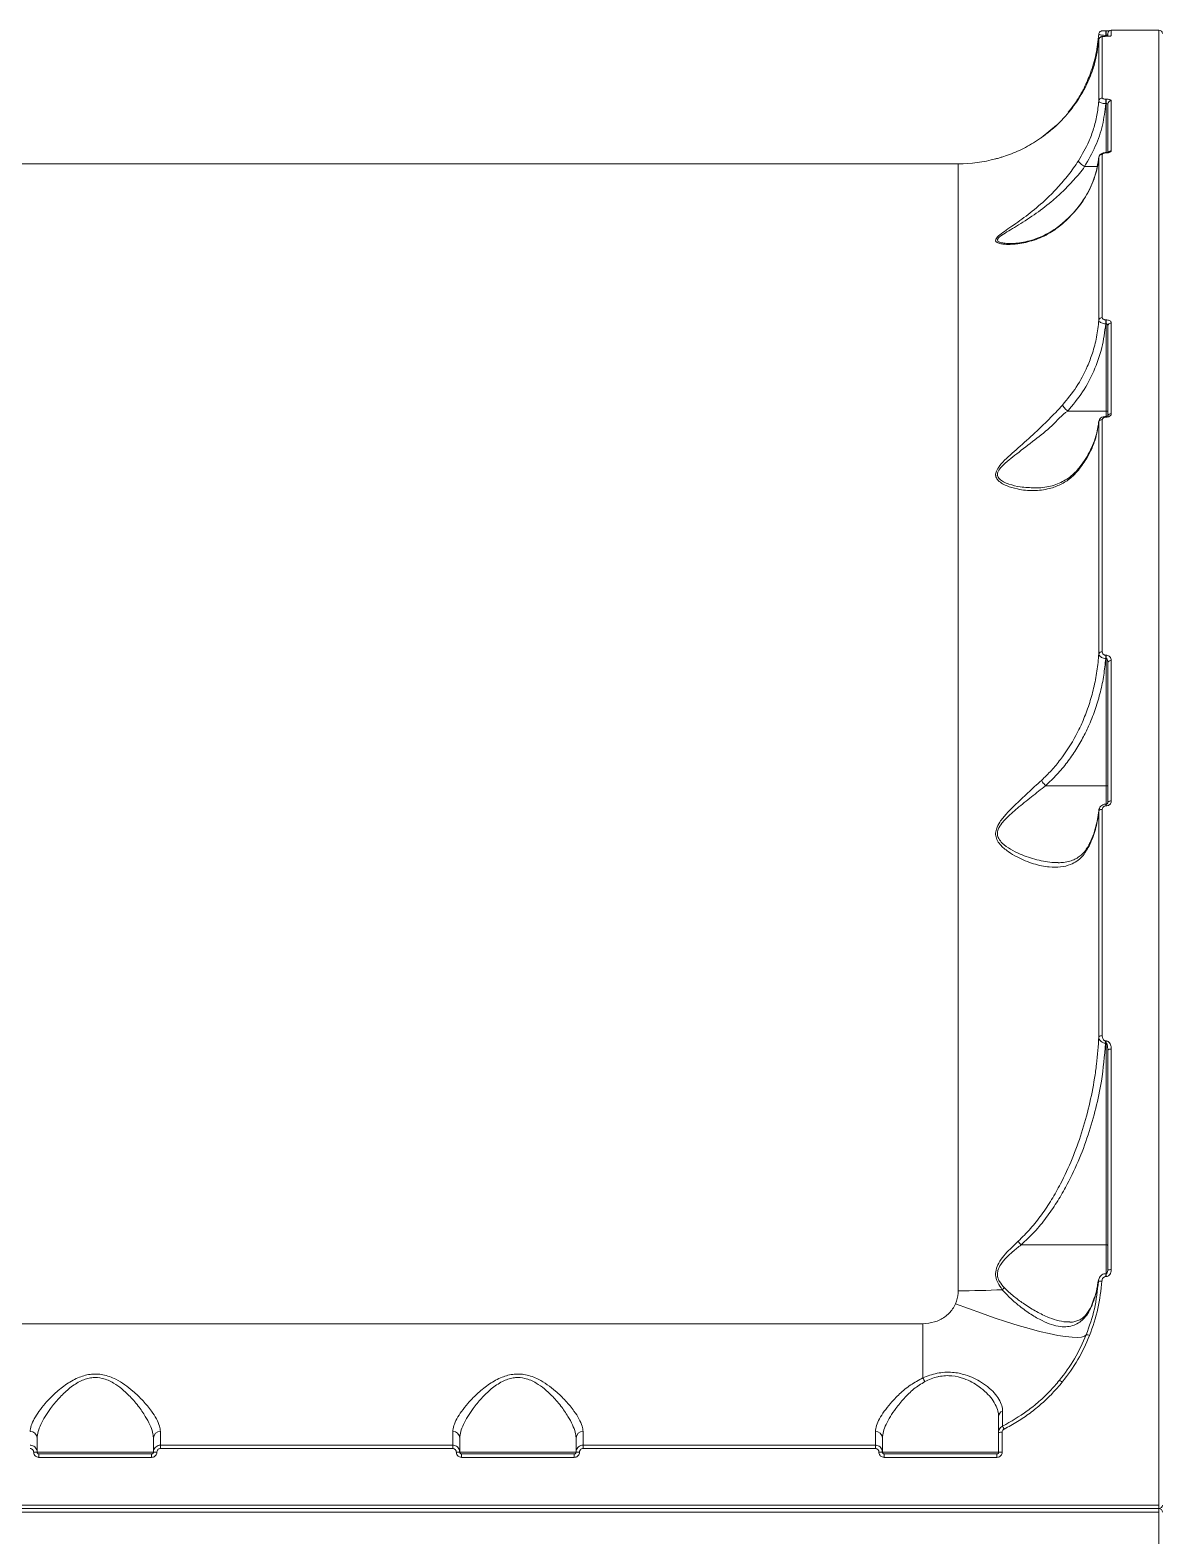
# Model space of a CAD drawing. Header units: millimetres. Extents: x -9848 to 7178, y -5300 to 6667.
# Drawn here: x -1066.6 to -746.1, y 2070 to 2497.8 of the extents above; entities that cross this region are included whole.
import ezdxf

# ---------------------------------------------------------------- set-up
doc = ezdxf.new("R2010")
doc.units = ezdxf.units.MM
doc.layers.add('DIKOM_ОБЪЕКТ', color=7, linetype='Continuous')

msp = doc.modelspace()

# ---------------------------------------------------------------- linework, layer by layer
at = {"layer": 'DIKOM_ОБЪЕКТ', "color": 7, "linetype": 'Continuous', "lineweight": 15}
for p, q in [((-763.13, 2477.6), (-763.13, 2494.99)), ((-762.14, 2495.92), (-762.14, 2478.49)), ((-761.08, 2496.03), (-761.18, 2496.03)), ((-761.08, 2496.03), (-761.18, 2496.03)), ((-761.18, 2496.03), (-761.18, 2496.03)), ((-761.11, 2496.29), (-761.15, 2496.03)), ((-761.08, 2497.62), (-761.11, 2497.62)), ((-761.11, 2496.29), (-761.11, 2497.62)), ((-761.08, 2496.29), (-761.11, 2496.29)), ((-761.08, 2496.29), (-761.08, 2497.62)), ((-761.08, 2496.03), (-761.08, 2496.29)), ((-761.08, 2496.03), (-761.08, 2496.03)), ((-760.58, 2496.21), (-760.58, 2496.79)), ((-746.08, 2497.79), (-759.58, 2497.79)), ((-759.58, 2497.79), (-759.58, 2496.19)), ((-746.08, 2078.79), (-746.08, 2497.79)), ((-761.13, 2478.18), (-761.08, 2478.18)), ((-761.13, 2476.9), (-761.13, 2478.18)), ((-761.08, 2476.9), (-761.13, 2476.9)), ((-761.08, 2476.9), (-761.08, 2478.18)), ((-761.08, 2462.98), (-761.08, 2476.9)), ((-759.58, 2477.73), (-759.58, 2463.53)), ((-760.58, 2463.16), (-760.58, 2476.77)), ((-779.46, 2467.22), (-775.16, 2470.76)), ((-803.03, 2459.79), (-1173.13, 2459.79)), ((-803.03, 2139.64), (-803.03, 2459.79)), ((-763.13, 2415.35), (-763.13, 2461.64)), ((-762.14, 2462.49), (-762.14, 2416.1)), ((-761.08, 2462.98), (-761.16, 2462.98)), ((-761.16, 2462.98), (-761.16, 2462.9)), ((-761.08, 2462.9), (-761.16, 2462.9)), ((-761.08, 2462.98), (-761.08, 2462.9)), ((-767.19, 2459.02), (-763.56, 2459.02)), ((-761.16, 2415.49), (-761.08, 2415.49)), ((-761.16, 2414.36), (-761.16, 2415.49)), ((-761.08, 2414.36), (-761.16, 2414.36)), ((-761.08, 2414.36), (-761.08, 2415.49)), ((-761.08, 2389.56), (-761.08, 2414.36)), ((-760.58, 2388.09), (-760.58, 2413.75)), ((-759.58, 2414.55), (-759.58, 2388.83)), ((-771.96, 2389.56), (-761.08, 2389.56)), ((-762.14, 2387.14), (-762.14, 2321.16)), ((-761.08, 2388.08), (-761.13, 2388.08)), ((-761.13, 2388.08), (-761.13, 2387.82)), ((-761.08, 2387.82), (-761.13, 2387.82)), ((-761.08, 2388.08), (-761.08, 2389.56)), ((-761.08, 2388.08), (-761.08, 2387.82)), ((-763.18, 2386.55), (-763.26, 2385.89)), ((-763.13, 2320.62), (-763.13, 2386.46)), ((-761.18, 2320.2), (-761.08, 2320.2)), ((-761.18, 2319.3), (-761.18, 2320.2)), ((-761.08, 2319.3), (-761.18, 2319.3)), ((-761.08, 2319.3), (-761.08, 2320.2)), ((-761.08, 2283.14), (-761.08, 2319.3)), ((-759.58, 2318.67), (-759.58, 2278.81)), ((-760.58, 2278.33), (-760.58, 2318.1)), ((-778.24, 2283.14), (-761.08, 2283.14)), ((-761.08, 2277.92), (-761.08, 2283.14)), ((-763.13, 2211.8), (-763.13, 2275.98)), ((-762.14, 2276.42), (-762.14, 2212.1)), ((-761.08, 2277.92), (-761.11, 2277.92)), ((-761.11, 2277.92), (-761.11, 2277.39)), ((-761.08, 2277.39), (-761.11, 2277.39)), ((-761.08, 2277.92), (-761.08, 2277.39)), ((-761.2, 2210.64), (-761.08, 2210.64)), ((-761.2, 2209.99), (-761.2, 2210.64)), ((-761.08, 2209.99), (-761.2, 2209.99)), ((-761.08, 2209.99), (-761.08, 2210.64)), ((-761.08, 2152.71), (-761.08, 2209.99)), ((-760.58, 2145.47), (-760.58, 2207.99)), ((-759.58, 2208.3), (-759.58, 2145.63)), ((-785.19, 2152.71), (-761.08, 2152.71)), ((-761.08, 2144.54), (-761.08, 2152.71)), ((-761.08, 2144.54), (-761.17, 2144.54)), ((-761.17, 2144.54), (-761.17, 2143.69)), ((-761.08, 2143.69), (-761.17, 2143.69)), ((-761.08, 2144.54), (-761.08, 2143.69)), ((-763.32, 2142.48), (-763.41, 2141.83)), ((-764.98, 2135.94), (-764.96, 2135.97)), ((-1163.08, 2130.29), (-813.08, 2130.29)), ((-813.08, 2114.88), (-813.08, 2130.29)), ((-1064.58, 2097.84), (-1064.58, 2093.79)), ((-1031.58, 2093.79), (-1031.58, 2097.84)), ((-1029.58, 2099.65), (-1029.58, 2095.79)), ((-946.58, 2095.79), (-946.58, 2099.65)), ((-944.58, 2097.84), (-944.58, 2093.79)), ((-911.58, 2093.79), (-911.58, 2097.84)), ((-909.58, 2099.65), (-909.58, 2095.79)), ((-826.58, 2095.79), (-826.58, 2099.65)), ((-824.58, 2097.84), (-824.58, 2093.79)), ((-791.58, 2093.79), (-791.58, 2099.4)), ((-790.58, 2099.45), (-790.58, 2093.83)), ((-1064.58, 2093.79), (-1031.58, 2093.79)), ((-1064.08, 2093.29), (-1064.08, 2092.32)), ((-1064.08, 2093.29), (-1032.08, 2093.29)), ((-1032.08, 2092.32), (-1064.08, 2092.32)), ((-1032.08, 2093.29), (-1032.08, 2092.32)), ((-1029.58, 2095.79), (-1029.58, 2094.83)), ((-1029.58, 2095.79), (-946.58, 2095.79)), ((-946.58, 2094.83), (-1029.58, 2094.83)), ((-946.58, 2095.79), (-946.58, 2094.83)), ((-944.58, 2093.79), (-911.58, 2093.79)), ((-944.08, 2093.29), (-944.08, 2092.32)), ((-944.08, 2093.29), (-912.08, 2093.29)), ((-912.08, 2092.32), (-944.08, 2092.32)), ((-912.08, 2093.29), (-912.08, 2092.32)), ((-909.58, 2095.79), (-909.58, 2094.83)), ((-909.58, 2095.79), (-826.58, 2095.79)), ((-826.58, 2094.83), (-909.58, 2094.83)), ((-826.58, 2095.79), (-826.58, 2094.83)), ((-824.58, 2093.79), (-791.58, 2093.79)), ((-824.08, 2093.29), (-824.08, 2092.32)), ((-824.08, 2093.29), (-792.08, 2093.29)), ((-792.08, 2092.32), (-824.08, 2092.32)), ((-792.08, 2093.29), (-792.08, 2092.32)), ((-1230.08, 2078.79), (-746.08, 2078.79)), ((-1230.08, 2077.79), (-746.08, 2077.79)), ((-746.08, 2076.79), (-1230.08, 2076.79)), ((-746.08, 2077.79), (-746.08, 2078.79)), ((-746.08, 2076.79), (-746.08, 2077.79)), ((-746.08, 1657.79), (-746.08, 2076.79))]:
    msp.add_line(p, q, dxfattribs=at)
at = {"layer": 'DIKOM_ОБЪЕКТ', "color": 7, "linetype": 'Continuous', "lineweight": 15, "flags": 128}
for points in [[(-763.13, 2496.66), (-763.1, 2496.85), (-763.04, 2497.01)], [(-760.58, 2389.4), (-760.59, 2389.43), (-760.62, 2389.46), (-760.66, 2389.49), (-760.72, 2389.51), (-760.8, 2389.53), (-760.89, 2389.55), (-760.98, 2389.56), (-761.08, 2389.56)], [(-760.58, 2318.1), (-760.56, 2318.21), (-760.5, 2318.32), (-760.41, 2318.42), (-760.28, 2318.51), (-760.13, 2318.58), (-759.96, 2318.63), (-759.77, 2318.66), (-759.58, 2318.67)], [(-760.58, 2282.98), (-760.59, 2283.01), (-760.62, 2283.04), (-760.66, 2283.07), (-760.72, 2283.09), (-760.8, 2283.11), (-760.89, 2283.13), (-760.98, 2283.14), (-761.08, 2283.14)], [(-763.13, 2275.98), (-763.1, 2276.07), (-763.04, 2276.15), (-762.94, 2276.23), (-762.82, 2276.3), (-762.67, 2276.35), (-762.5, 2276.39), (-762.32, 2276.41), (-762.14, 2276.42)], [(-760.58, 2278.33), (-760.56, 2278.43), (-760.5, 2278.52), (-760.41, 2278.6), (-760.28, 2278.67), (-760.13, 2278.73), (-759.96, 2278.77), (-759.77, 2278.8), (-759.58, 2278.81)], [(-760.58, 2207.99), (-760.56, 2208.05), (-760.5, 2208.11), (-760.41, 2208.16), (-760.28, 2208.21), (-760.13, 2208.25), (-759.96, 2208.28), (-759.77, 2208.29), (-759.58, 2208.3)], [(-760.58, 2152.54), (-760.59, 2152.57), (-760.62, 2152.6), (-760.66, 2152.63), (-760.72, 2152.66), (-760.8, 2152.68), (-760.89, 2152.69), (-760.98, 2152.7), (-761.08, 2152.71)], [(-803.79, 2135.99), (-800.09, 2134.59), (-796.44, 2133.26), (-792.85, 2132.01), (-789.37, 2130.86), (-786.04, 2129.83), (-782.88, 2128.92), (-779.93, 2128.13), (-777.21, 2127.49), (-774.76, 2126.98), (-772.59, 2126.63), (-770.73, 2126.43), (-769.19, 2126.39), (-768, 2126.49), (-767.16, 2126.76), (-766.68, 2127.17)], [(-765.03, 2135.61), (-765, 2135.86), (-764.98, 2135.94)]]:
    msp.add_lwpolyline(points, dxfattribs=at)
at = {"layer": 'DIKOM_ОБЪЕКТ', "color": 7, "linetype": 'Continuous', "lineweight": 15}
for centre, radius, start, end in [((-762.14, 2494.92), 0.998, 89.9019, 175.6456), ((-759.58, 2496.79), 1, 90, 180), ((-759.58, 2495.2), 0.992, 89.8746, 114.6753), ((-746.08, 2496.79), 1, 0, 90), ((-762.16, 2477.5), 0.981, 88.7855, 174.3241), ((-759.6, 2476.75), 0.977, 88.6357, 178.5615), ((-803.03, 2499.79), 40, 270, 285.4022), ((-762.17, 2461.52), 0.968, 87.8556, 172.9752), ((-759.59, 2462.5), 1.03, 89.3566, 142.1928), ((-762.22, 2415.17), 0.937, 85.1477, 168.4992), ((-759.67, 2413.64), 0.917, 84.4072, 173.0214), ((-762.24, 2386.22), 0.925, 83.584, 165.2122), ((-759.69, 2387.94), 0.9, 82.7924, 170.2495), ((-762.29, 2320.24), 0.928, 80.7024, 155.8902), ((-762.34, 2210.95), 1.16, 80.0219, 133.102), ((-779.04, 2158.7), 8.59, 215.4139, 224.2642), ((-759.82, 2143.97), 1.69, 81.6917, 116.6728), ((-802.88, 2374.76), 235.12, 269.9632, 273.0052), ((-786.29, 2135.42), 6.23, 125.7421, 133.1775), ((-762.6, 2140.46), 1.96, 79.7455, 109.1862), ((-766.84, 2124.8), 2.38, 62.9158, 86.2196), ((-819.44, 2110.93), 7.49, 22.8403, 31.8512), ((-775.93, 2111.08), 3.55, 47.2137, 62.5512), ((-789.82, 2103.83), 1.76, 111.1234, 178.1755), ((-798.66, 2096.24), 9.56, 25.4739, 31.1849), ((-1066.49, 2097.74), 1.91, 3.0505, 92.7623), ((-1029.67, 2097.74), 1.91, 87.2364, 176.9507), ((-946.49, 2097.74), 1.91, 3.0487, 92.7632), ((-909.67, 2097.74), 1.91, 87.2359, 176.9512), ((-826.49, 2097.74), 1.91, 3.049, 92.7634), ((-790.83, 2094.56), 4.9, 87.0881, 98.808), ((-1065.33, 2087.3), 6.53, 83.4218, 92.209), ((-1030.83, 2087.3), 6.53, 87.7908, 96.5785), ((-945.33, 2087.3), 6.53, 83.4212, 92.2096), ((-910.83, 2087.3), 6.53, 87.7906, 96.5786), ((-825.33, 2087.3), 6.53, 83.4213, 92.2094), ((-790.83, 2087.3), 6.53, 87.7906, 96.5786), ((-746.08, 2078.79), 1, 270, 0), ((-746.08, 2076.79), 1, 0, 90)]:
    msp.add_arc(centre, radius, start, end, dxfattribs=at)
for points, knots in [([(-763.13, 2494.99), (-763.44, 2492.7), (-763.91, 2489.24), (-765.48, 2484.74), (-767.28, 2480.74), (-770.04, 2476.26), (-773.45, 2472.28), (-776.67, 2469.3), (-778.5, 2467.93), (-779.42, 2467.25)], [0, 0, 0, 0, 0.222717, 0.336735, 0.450745, 0.631004, 0.813273, 0.906645, 1, 1, 1, 1]), ([(-765.89, 2484.54), (-765.77, 2484.87), (-764.97, 2486.95), (-763.78, 2490.96), (-763.35, 2494.74), (-763.13, 2496.66)], [0, 0, 0, 0, 0.085, 0.533456, 1, 1, 1, 1]), ([(-761.11, 2496.29), (-761.21, 2496.29), (-761.55, 2496.3), (-762.11, 2496.35), (-762.68, 2496.43), (-763.07, 2496.55), (-763.11, 2496.62), (-763.13, 2496.66)], [0, 0, 0, 0, 0.094265, 0.312276, 0.541207, 0.771414, 1, 1, 1, 1]), ([(-761.18, 2496.03), (-761.2, 2496.03), (-761.34, 2496.03), (-761.62, 2496.02), (-761.99, 2496), (-762.24, 2495.96), (-762.53, 2495.87), (-762.79, 2495.71), (-763.01, 2495.45), (-763.13, 2495.19), (-763.12, 2495.03), (-763.12, 2494.99)], [0, 0, 0, 0, 0.016952, 0.153717, 0.29483, 0.484094, 0.589257, 0.710681, 0.826323, 0.955539, 1, 1, 1, 1]), ([(-761.11, 2497.62), (-761.22, 2497.62), (-761.45, 2497.62), (-761.79, 2497.61), (-762.03, 2497.61), (-762.17, 2497.6), (-762.28, 2497.58), (-762.42, 2497.55), (-762.62, 2497.47), (-762.87, 2497.3), (-762.98, 2497.11), (-763.04, 2497.01)], [0, 0, 0, 0, 0.125714, 0.273052, 0.436218, 0.54145, 0.605504, 0.658312, 0.74114, 0.860214, 1, 1, 1, 1]), ([(-761.18, 2496.03), (-761.27, 2496.03), (-761.46, 2496.02), (-761.72, 2496.01), (-761.93, 2495.99), (-762.08, 2495.96), (-762.13, 2495.93), (-762.14, 2495.92), (-762.14, 2495.92)], [0, 0, 0, 0, 0.167327, 0.334463, 0.509158, 0.713109, 0.957733, 1, 1, 1, 1]), ([(-759.95, 2496.1), (-759.95, 2496.1), (-759.95, 2496.1), (-760.05, 2496.08), (-760.26, 2496.06), (-760.61, 2496.04), (-760.95, 2496.03), (-761.14, 2496.03), (-761.2, 2496.03)], [0, 0, 0, 0, 0.074207, 0.226462, 0.443426, 0.694854, 0.900918, 1, 1, 1, 1]), ([(-760.05, 2497.63), (-760.16, 2497.63), (-760.39, 2497.62), (-760.8, 2497.62), (-761.05, 2497.62), (-761.13, 2497.62)], [0, 0, 0, 0, 0.373497, 0.810581, 1, 1, 1, 1]), ([(-760.58, 2496.66), (-760.58, 2496.62), (-760.59, 2496.53), (-760.69, 2496.42), (-760.81, 2496.34), (-760.93, 2496.3), (-761.01, 2496.29), (-761.05, 2496.29), (-761.08, 2496.29)], [0, 0, 0, 0, 0.268656, 0.522931, 0.742544, 0.86907, 0.924233, 1, 1, 1, 1]), ([(-759.58, 2496.19), (-759.58, 2496.19), (-759.58, 2496.17), (-759.66, 2496.13), (-759.92, 2496.08), (-760.25, 2496.05), (-760.64, 2496.03), (-760.93, 2496.03), (-761.08, 2496.03)], [0, 0, 0, 0, 0.039217, 0.287221, 0.495183, 0.670996, 0.835295, 1, 1, 1, 1]), ([(-771.81, 2474.44), (-771.21, 2475.19), (-769.93, 2476.78), (-768.27, 2479.5), (-766.88, 2482.15), (-766.19, 2483.83), (-765.89, 2484.54)], [0, 0, 0, 0, 0.2471, 0.52276, 0.798156, 1, 1, 1, 1]), ([(-765.89, 2484.54), (-765.9, 2484.54), (-765.92, 2484.47), (-765.92, 2484.36), (-765.81, 2484.23), (-765.78, 2484.2)], [0, 0, 0, 0, 0.092728, 0.747898, 1, 1, 1, 1]), ([(-768.9, 2460.67), (-767.85, 2462.47), (-766.14, 2465.39), (-764.57, 2469.79), (-763.57, 2473.62), (-763.28, 2476.26), (-763.13, 2477.6)], [0, 0, 0, 0, 0.342214, 0.557276, 0.7746, 1, 1, 1, 1]), ([(-761.13, 2476.9), (-761.39, 2474.86), (-761.9, 2470.72), (-763.94, 2464.65), (-766.1, 2460.91), (-767.19, 2459.02)], [0, 0, 0, 0, 0.325745, 0.659672, 1, 1, 1, 1]), ([(-761.13, 2476.9), (-761.28, 2476.91), (-761.65, 2476.93), (-762.22, 2477.02), (-762.73, 2477.18), (-763.07, 2477.39), (-763.11, 2477.53), (-763.13, 2477.6)], [0, 0, 0, 0, 0.142384, 0.357248, 0.571645, 0.785714, 1, 1, 1, 1]), ([(-762.14, 2478.49), (-762.13, 2478.45), (-762.1, 2478.38), (-761.93, 2478.29), (-761.68, 2478.23), (-761.39, 2478.19), (-761.21, 2478.19), (-761.13, 2478.18)], [0, 0, 0, 0, 0.214301, 0.428418, 0.642894, 0.857726, 1, 1, 1, 1]), ([(-761.08, 2478.18), (-760.97, 2478.18), (-760.69, 2478.18), (-760.27, 2478.12), (-759.89, 2478.02), (-759.63, 2477.88), (-759.59, 2477.78), (-759.58, 2477.73)], [0, 0, 0, 0, 0.140778, 0.355284, 0.57001, 0.784927, 1, 1, 1, 1]), ([(-760.58, 2476.77), (-760.58, 2476.79), (-760.59, 2476.82), (-760.68, 2476.85), (-760.81, 2476.88), (-760.95, 2476.9), (-761.04, 2476.9), (-761.08, 2476.9)], [0, 0, 0, 0, 0.215055, 0.430096, 0.644772, 0.859253, 1, 1, 1, 1]), ([(-779.42, 2467.25), (-780.94, 2466.26), (-783.99, 2464.3), (-787.84, 2462.66), (-790.35, 2461.81), (-791.61, 2461.44), (-792.29, 2461.25), (-792.54, 2461.19), (-792.29, 2461.25), (-792.19, 2461.28)], [0, 0, 0, 0, 0.281475, 0.562753, 0.713928, 0.791977, 0.869574, 0.945738, 1, 1, 1, 1]), ([(-773.45, 2442.76), (-774.62, 2441.85), (-777.19, 2439.86), (-781.53, 2438), (-785.59, 2437.05), (-788.56, 2436.87), (-790.39, 2436.98), (-791.56, 2437.22), (-792.37, 2437.65), (-792.49, 2438.13), (-792.2, 2438.77), (-791.28, 2439.66), (-789.48, 2440.95), (-786.53, 2442.94), (-782.62, 2445.79), (-778.32, 2449.43), (-774.71, 2453.11), (-771.6, 2456.72), (-769.83, 2459.31), (-768.9, 2460.67)], [0, 0, 0, 0, 0.079015, 0.173492, 0.268053, 0.328721, 0.361362, 0.393896, 0.422328, 0.451312, 0.459934, 0.498983, 0.54511, 0.591441, 0.689036, 0.786592, 0.855576, 0.924451, 1, 1, 1, 1]), ([(-763.13, 2461.64), (-763.42, 2459.83), (-764, 2456.17), (-766.31, 2451.15), (-769.42, 2446.59), (-772.09, 2444.04), (-773.45, 2442.76)], [0, 0, 0, 0, 0.262558, 0.532662, 0.76365, 1, 1, 1, 1]), ([(-767.2, 2459.02), (-767.39, 2459.14), (-767.77, 2459.37), (-768.28, 2459.78), (-768.67, 2460.17), (-768.86, 2460.45), (-768.9, 2460.6), (-768.9, 2460.66), (-768.9, 2460.67)], [0, 0, 0, 0, 0.21269, 0.425415, 0.638064, 0.850785, 0.961915, 1, 1, 1, 1]), ([(-763.17, 2461.68), (-763.21, 2461.17), (-763.33, 2459.73), (-763.66, 2458.13), (-764.03, 2457.06), (-764.09, 2456.88)], [0, 0, 0, 0, 0.319626, 0.889811, 1, 1, 1, 1]), ([(-761.16, 2462.98), (-761.2, 2462.98), (-761.47, 2462.99), (-762, 2462.9), (-762.57, 2462.66), (-762.96, 2462.25), (-763.13, 2461.89), (-763.12, 2461.68), (-763.12, 2461.62)], [0, 0, 0, 0, 0.043282, 0.28478, 0.576486, 0.763401, 0.934897, 1, 1, 1, 1]), ([(-761.16, 2462.9), (-761.26, 2462.89), (-761.48, 2462.89), (-761.77, 2462.82), (-761.99, 2462.72), (-762.12, 2462.61), (-762.13, 2462.52), (-762.14, 2462.49)], [0, 0, 0, 0, 0.203974, 0.408077, 0.613578, 0.826595, 1, 1, 1, 1]), ([(-759.58, 2463.53), (-759.59, 2463.47), (-759.61, 2463.35), (-759.81, 2463.17), (-760.15, 2463.02), (-760.59, 2462.92), (-760.91, 2462.91), (-761.08, 2462.9)], [0, 0, 0, 0, 0.174129, 0.389604, 0.595769, 0.797881, 1, 1, 1, 1]), ([(-760.36, 2463.11), (-760.36, 2463.11), (-760.35, 2463.12), (-760.39, 2463.09), (-760.49, 2463.06), (-760.66, 2463.01), (-760.87, 2462.98), (-761.02, 2462.99), (-761.08, 2462.99)], [0, 0, 0, 0, 0.011744, 0.190261, 0.368149, 0.594804, 0.834578, 1, 1, 1, 1]), ([(-767.2, 2459.02), (-767.2, 2459.02), (-768.03, 2457.68), (-770.1, 2455.35), (-773.27, 2451.96), (-777.07, 2448.58), (-781.54, 2445.2), (-785.66, 2442.6), (-788.75, 2440.76), (-790.65, 2439.59), (-791.65, 2438.78), (-791.93, 2438.24), (-791.9, 2437.99), (-791.62, 2437.67), (-790.98, 2437.39), (-789.73, 2437.22), (-788.75, 2437.13), (-788.21, 2437.17), (-788.19, 2437.17)], [0, 0, 0, 0, 0.000054, 0.113396, 0.216781, 0.32268, 0.468993, 0.619057, 0.686978, 0.756034, 0.811112, 0.822974, 0.853639, 0.862829, 0.902826, 0.950063, 0.998416, 1, 1, 1, 1]), ([(-764.09, 2456.88), (-764.31, 2456.16), (-764.82, 2454.53), (-765.98, 2452.07), (-767.47, 2449.54), (-769.24, 2447.14), (-771.17, 2444.95), (-772.62, 2443.64), (-773.3, 2443.03)], [0, 0, 0, 0, 0.144214, 0.322804, 0.500385, 0.675204, 0.849026, 1, 1, 1, 1]), ([(-767.19, 2459.02), (-767.19, 2459.02), (-767.2, 2459.02), (-767.2, 2459.02), (-767.2, 2459.02)], [0, 0, 0, 0, 0.622382, 1, 1, 1, 1]), ([(-773.32, 2443.05), (-773.71, 2442.71), (-774.72, 2441.82), (-776.48, 2440.64), (-778.62, 2439.46), (-780.94, 2438.49), (-783.32, 2437.77), (-785.59, 2437.34), (-787.2, 2437.17), (-788.01, 2437.18), (-788.2, 2437.18)], [0, 0, 0, 0, 0.084218, 0.220556, 0.365114, 0.517128, 0.677156, 0.824016, 0.959097, 1, 1, 1, 1]), ([(-773.45, 2442.76), (-773.43, 2442.8), (-773.4, 2442.9), (-773.32, 2442.97), (-773.28, 2443.01)], [0, 0, 0, 0, 0.397002, 1, 1, 1, 1]), ([(-773.45, 2391.28), (-772.07, 2392.95), (-769.3, 2396.32), (-766.63, 2401.4), (-764.81, 2406.19), (-763.65, 2410.6), (-763.31, 2413.76), (-763.13, 2415.35)], [0, 0, 0, 0, 0.239882, 0.485883, 0.63942, 0.818545, 1, 1, 1, 1]), ([(-761.16, 2414.36), (-761.45, 2412.09), (-762.04, 2407.48), (-764.36, 2400.97), (-767.57, 2394.85), (-770.49, 2391.34), (-771.96, 2389.56)], [0, 0, 0, 0, 0.251652, 0.509863, 0.751877, 1, 1, 1, 1]), ([(-761.16, 2414.36), (-761.27, 2414.37), (-761.61, 2414.39), (-762.15, 2414.5), (-762.69, 2414.73), (-763.06, 2415.03), (-763.11, 2415.24), (-763.13, 2415.35)], [0, 0, 0, 0, 0.113176, 0.325915, 0.547978, 0.775456, 1, 1, 1, 1]), ([(-762.14, 2416.1), (-762.13, 2416.03), (-762.1, 2415.89), (-761.92, 2415.7), (-761.66, 2415.56), (-761.38, 2415.5), (-761.22, 2415.49), (-761.16, 2415.49)], [0, 0, 0, 0, 0.228835, 0.457889, 0.678547, 0.888376, 1, 1, 1, 1]), ([(-761.08, 2415.49), (-760.99, 2415.49), (-760.73, 2415.48), (-760.32, 2415.38), (-759.91, 2415.17), (-759.63, 2414.88), (-759.59, 2414.66), (-759.58, 2414.55)], [0, 0, 0, 0, 0.108295, 0.32042, 0.543033, 0.771534, 1, 1, 1, 1]), ([(-760.58, 2413.75), (-760.58, 2413.82), (-760.59, 2413.96), (-760.68, 2414.14), (-760.81, 2414.28), (-760.92, 2414.33), (-761, 2414.36), (-761.05, 2414.36), (-761.08, 2414.36)], [0, 0, 0, 0, 0.2554, 0.498962, 0.716916, 0.861599, 0.907018, 1, 1, 1, 1]), ([(-768.9, 2372.82), (-769.62, 2372.04), (-771.17, 2370.34), (-773.96, 2368.61), (-777.48, 2367.32), (-781.65, 2366.8), (-785.82, 2367.22), (-788.9, 2368.12), (-790.81, 2369.07), (-791.93, 2369.99), (-792.36, 2370.83), (-792.47, 2371.65), (-792.27, 2372.64), (-791.18, 2374.25), (-789.4, 2376.09), (-786.4, 2378.77), (-782.45, 2382.27), (-778.51, 2385.97), (-775.52, 2389.01), (-774.14, 2390.52), (-773.45, 2391.28)], [0, 0, 0, 0, 0.059052, 0.127727, 0.196514, 0.291305, 0.386177, 0.452749, 0.486921, 0.520898, 0.548903, 0.554241, 0.580034, 0.615195, 0.662241, 0.709496, 0.807575, 0.905616, 0.952819, 1, 1, 1, 1]), ([(-771.97, 2389.56), (-772.14, 2389.71), (-772.48, 2390), (-772.93, 2390.48), (-773.24, 2390.88), (-773.39, 2391.13), (-773.43, 2391.24), (-773.45, 2391.28)], [0, 0, 0, 0, 0.248806, 0.497583, 0.746419, 0.91272, 1, 1, 1, 1]), ([(-771.97, 2389.56), (-771.97, 2389.56), (-773.65, 2388.5), (-776.34, 2385.18), (-781.4, 2381.34), (-785.52, 2378.13), (-788.66, 2375.69), (-790.55, 2374.05), (-791.73, 2372.59), (-791.94, 2371.69), (-791.83, 2370.96), (-791.36, 2370.2), (-790.17, 2369.42), (-788.18, 2368.59), (-785.17, 2367.86), (-782.66, 2367.79), (-781.27, 2367.76)], [0, 0, 0, 0, 0.000021, 0.138412, 0.280471, 0.426238, 0.493218, 0.561318, 0.609425, 0.643605, 0.650667, 0.688219, 0.735207, 0.784066, 0.88062, 1, 1, 1, 1]), ([(-771.96, 2389.56), (-771.97, 2389.56), (-771.97, 2389.56), (-771.97, 2389.56), (-771.97, 2389.56), (-771.97, 2389.56)], [0, 0, 0, 0, 0.479586, 0.888468, 1, 1, 1, 1]), ([(-761.13, 2388.08), (-761.13, 2388.08), (-761.39, 2388.08), (-761.9, 2388), (-762.53, 2387.67), (-762.94, 2387.2), (-763.14, 2386.75), (-763.12, 2386.48), (-763.11, 2386.41)], [0, 0, 0, 0, 0.000332, 0.259926, 0.504556, 0.721672, 0.922639, 1, 1, 1, 1]), ([(-761.13, 2387.82), (-761.21, 2387.81), (-761.39, 2387.81), (-761.68, 2387.72), (-761.93, 2387.57), (-762.1, 2387.37), (-762.13, 2387.21), (-762.14, 2387.14)], [0, 0, 0, 0, 0.142252, 0.357096, 0.571539, 0.785632, 1, 1, 1, 1]), ([(-759.58, 2388.83), (-759.59, 2388.72), (-759.63, 2388.49), (-759.89, 2388.19), (-760.27, 2387.96), (-760.69, 2387.83), (-760.97, 2387.82), (-761.08, 2387.82)], [0, 0, 0, 0, 0.215023, 0.42994, 0.644729, 0.859209, 1, 1, 1, 1]), ([(-760.54, 2388.23), (-760.54, 2388.23), (-760.54, 2388.23), (-760.61, 2388.18), (-760.72, 2388.13), (-760.89, 2388.09), (-761.01, 2388.08), (-761.08, 2388.08)], [0, 0, 0, 0, 0.188981, 0.390894, 0.581562, 0.792626, 1, 1, 1, 1]), ([(-763.13, 2386.46), (-763.41, 2384.75), (-763.98, 2381.3), (-766.06, 2376.71), (-768.04, 2374), (-768.9, 2372.82)], [0, 0, 0, 0, 0.355862, 0.721477, 1, 1, 1, 1]), ([(-763.26, 2385.89), (-763.29, 2385.59), (-763.41, 2384.41), (-763.94, 2382.38), (-764.84, 2379.81), (-766.08, 2377.3), (-767.4, 2375.13), (-768.42, 2373.85), (-768.83, 2373.35)], [0, 0, 0, 0, 0.069177, 0.267442, 0.466931, 0.667143, 0.86746, 1, 1, 1, 1]), ([(-768.81, 2373.35), (-768.86, 2373.28), (-769.31, 2372.67), (-770.3, 2371.71), (-771.79, 2370.48), (-773.48, 2369.45), (-775.34, 2368.63), (-777.4, 2368.07), (-779.4, 2367.74), (-780.71, 2367.74), (-781.28, 2367.73)], [0, 0, 0, 0, 0.016482, 0.140997, 0.273667, 0.41507, 0.564377, 0.71963, 0.879108, 1, 1, 1, 1]), ([(-768.9, 2372.82), (-768.9, 2372.85), (-768.9, 2372.95), (-768.88, 2373.13), (-768.79, 2373.23), (-768.74, 2373.28)], [0, 0, 0, 0, 0.143714, 0.562373, 1, 1, 1, 1]), ([(-779.42, 2284.64), (-779.18, 2284.87), (-777.95, 2286.01), (-775.89, 2288.2), (-772.52, 2292.43), (-769.77, 2296.95), (-767.41, 2301.98), (-765.84, 2306.15), (-764.52, 2310.85), (-763.56, 2315.68), (-763.28, 2318.98), (-763.13, 2320.62)], [0, 0, 0, 0, 0.024297, 0.122245, 0.220214, 0.421512, 0.511884, 0.632238, 0.752592, 0.876288, 1, 1, 1, 1]), ([(-761.18, 2319.3), (-761.34, 2317.7), (-761.65, 2314.52), (-762.62, 2309.77), (-763.99, 2305.06), (-765.64, 2300.82), (-767.52, 2296.9), (-769.59, 2293.31), (-772.1, 2289.7), (-774.95, 2286.26), (-777.14, 2284.18), (-778.24, 2283.14)], [0, 0, 0, 0, 0.11833, 0.236656, 0.358146, 0.47963, 0.571257, 0.676834, 0.782388, 0.891207, 1, 1, 1, 1]), ([(-761.18, 2319.3), (-761.27, 2319.3), (-761.58, 2319.32), (-762.07, 2319.44), (-762.6, 2319.71), (-762.98, 2320.08), (-763.12, 2320.41), (-763.13, 2320.59), (-763.13, 2320.62)], [0, 0, 0, 0, 0.08918, 0.293649, 0.48964, 0.716326, 0.954577, 1, 1, 1, 1]), ([(-762.14, 2321.16), (-762.12, 2321.02), (-762.09, 2320.78), (-761.89, 2320.48), (-761.63, 2320.29), (-761.38, 2320.2), (-761.23, 2320.2), (-761.18, 2320.2)], [0, 0, 0, 0, 0.302601, 0.534624, 0.725496, 0.917115, 1, 1, 1, 1]), ([(-761.08, 2320.2), (-761.01, 2320.19), (-760.77, 2320.18), (-760.37, 2320.05), (-759.96, 2319.73), (-759.64, 2319.27), (-759.6, 2318.88), (-759.58, 2318.67)], [0, 0, 0, 0, 0.079626, 0.275706, 0.470756, 0.710497, 1, 1, 1, 1]), ([(-760.58, 2318.1), (-760.58, 2318.26), (-760.6, 2318.55), (-760.7, 2318.91), (-760.81, 2319.13), (-760.92, 2319.24), (-761, 2319.29), (-761.05, 2319.29), (-761.08, 2319.3)], [0, 0, 0, 0, 0.351039, 0.618186, 0.803018, 0.879204, 0.949238, 1, 1, 1, 1]), ([(-765.89, 2265.99), (-766.51, 2264.92), (-767.51, 2263.2), (-769.38, 2261.64), (-771.4, 2260.56), (-773.99, 2259.94), (-777.52, 2259.95), (-781.69, 2260.83), (-785.69, 2262.46), (-788.91, 2264.37), (-790.93, 2266.04), (-792.12, 2267.75), (-792.53, 2269.29), (-792.27, 2271.02), (-791.16, 2273.05), (-789.34, 2275.23), (-786.65, 2277.97), (-783.27, 2281.11), (-780.71, 2283.46), (-779.42, 2284.64)], [0, 0, 0, 0, 0.074258, 0.120508, 0.167818, 0.237581, 0.309447, 0.405671, 0.504708, 0.560249, 0.616858, 0.648476, 0.67539, 0.702462, 0.738686, 0.787109, 0.836817, 0.917657, 1, 1, 1, 1]), ([(-778.24, 2283.14), (-778.39, 2283.3), (-778.7, 2283.63), (-779.08, 2284.11), (-779.3, 2284.44), (-779.39, 2284.6), (-779.42, 2284.64)], [0, 0, 0, 0, 0.325266, 0.650499, 0.892552, 1, 1, 1, 1]), ([(-778.24, 2283.14), (-779.57, 2282.09), (-782.25, 2279.97), (-785.76, 2277.16), (-788.61, 2274.69), (-790.52, 2272.75), (-791.72, 2270.92), (-792.01, 2269.34), (-791.56, 2267.97), (-790.3, 2266.46), (-788.2, 2265.01), (-784.85, 2263.35), (-780.67, 2262), (-777.01, 2261.27), (-775.09, 2261.34), (-774.69, 2261.35)], [0, 0, 0, 0, 0.1152, 0.232266, 0.299929, 0.368718, 0.416822, 0.451627, 0.486407, 0.528627, 0.605738, 0.68505, 0.822522, 0.963259, 1, 1, 1, 1]), ([(-778.24, 2283.14), (-778.24, 2283.14), (-778.24, 2283.14), (-778.24, 2283.14), (-778.24, 2283.14), (-778.24, 2283.14)], [0, 0, 0, 0, 0.336899, 0.687261, 1, 1, 1, 1]), ([(-763.13, 2275.98), (-763.35, 2274.4), (-763.78, 2271.29), (-764.97, 2267.98), (-765.77, 2266.26), (-765.89, 2265.99)], [0, 0, 0, 0, 0.466515, 0.91502, 1, 1, 1, 1]), ([(-763.14, 2276.1), (-763.15, 2276.02), (-763.19, 2274.98), (-763.56, 2273), (-764.3, 2270.19), (-765.08, 2268.03), (-765.71, 2266.83), (-765.86, 2266.53)], [0, 0, 0, 0, 0.025571, 0.31771, 0.609861, 0.901185, 1, 1, 1, 1]), ([(-761.11, 2277.91), (-761.15, 2277.91), (-761.44, 2277.93), (-761.97, 2277.77), (-762.6, 2277.35), (-763.01, 2276.72), (-763.18, 2276.21), (-763.13, 2275.95), (-763.13, 2275.95)], [0, 0, 0, 0, 0.041968, 0.271789, 0.507337, 0.748585, 0.99449, 1, 1, 1, 1]), ([(-761.11, 2277.39), (-761.22, 2277.38), (-761.44, 2277.36), (-761.73, 2277.21), (-761.96, 2276.99), (-762.11, 2276.71), (-762.13, 2276.51), (-762.14, 2276.42)], [0, 0, 0, 0, 0.195149, 0.390198, 0.593331, 0.811113, 1, 1, 1, 1]), ([(-760.6, 2278.3), (-760.6, 2278.25), (-760.6, 2278.17), (-760.71, 2278.04), (-760.84, 2277.96), (-760.97, 2277.92), (-761.09, 2277.91), (-761.16, 2277.93), (-761.19, 2277.93)], [0, 0, 0, 0, 0.305276, 0.539164, 0.695743, 0.815766, 0.921681, 1, 1, 1, 1]), ([(-759.58, 2278.81), (-759.59, 2278.68), (-759.61, 2278.39), (-759.83, 2277.98), (-760.17, 2277.66), (-760.6, 2277.44), (-760.92, 2277.41), (-761.08, 2277.39)], [0, 0, 0, 0, 0.189068, 0.40445, 0.606805, 0.803356, 1, 1, 1, 1]), ([(-765.84, 2266.54), (-765.87, 2266.48), (-766.11, 2265.91), (-766.7, 2265.02), (-767.61, 2263.88), (-768.68, 2262.94), (-769.91, 2262.2), (-771.4, 2261.63), (-773, 2261.29), (-774.16, 2261.26), (-774.7, 2261.25)], [0, 0, 0, 0, 0.014878, 0.134956, 0.262614, 0.39776, 0.541989, 0.695534, 0.860375, 1, 1, 1, 1]), ([(-765.89, 2265.99), (-765.9, 2266.01), (-765.92, 2266.18), (-765.93, 2266.37), (-765.84, 2266.49), (-765.82, 2266.51)], [0, 0, 0, 0, 0.105007, 0.89303, 1, 1, 1, 1]), ([(-786.04, 2153.72), (-784.84, 2154.9), (-782.43, 2157.25), (-779.32, 2161.26), (-776.49, 2165.51), (-773.53, 2170.79), (-770.61, 2177.09), (-767.92, 2184.52), (-765.8, 2192.17), (-764.51, 2198.72), (-763.57, 2205.27), (-763.31, 2209.21), (-763.13, 2211.8)], [0, 0, 0, 0, 0.077601, 0.155265, 0.235467, 0.315695, 0.438517, 0.561375, 0.687283, 0.813201, 0.876764, 1, 1, 1, 1]), ([(-761.2, 2209.99), (-761.32, 2210), (-761.6, 2210.03), (-762.03, 2210.17), (-762.47, 2210.44), (-762.89, 2210.89), (-763.1, 2211.37), (-763.13, 2211.71), (-763.13, 2211.8)], [0, 0, 0, 0, 0.113731, 0.249356, 0.422727, 0.61347, 0.884849, 1, 1, 1, 1]), ([(-762.14, 2212.1), (-762.11, 2211.83), (-762.08, 2211.44), (-761.84, 2210.99), (-761.62, 2210.77), (-761.4, 2210.66), (-761.26, 2210.65), (-761.2, 2210.64)], [0, 0, 0, 0, 0.429983, 0.625852, 0.788135, 0.905287, 1, 1, 1, 1]), ([(-761.2, 2209.99), (-761.52, 2206.39), (-762.08, 2200.18), (-763.91, 2191.49), (-766.09, 2183.84), (-768.91, 2176.31), (-772, 2169.89), (-775.09, 2164.62), (-778.02, 2160.39), (-781.31, 2156.33), (-783.9, 2153.91), (-785.19, 2152.71)], [0, 0, 0, 0, 0.172162, 0.296947, 0.421721, 0.549579, 0.677392, 0.756948, 0.836483, 0.918271, 1, 1, 1, 1]), ([(-761.08, 2210.64), (-760.98, 2210.63), (-760.76, 2210.61), (-760.41, 2210.42), (-760.06, 2210.07), (-759.7, 2209.4), (-759.58, 2208.77), (-759.58, 2208.35), (-759.58, 2208.3)], [0, 0, 0, 0, 0.093394, 0.208777, 0.372082, 0.579292, 0.95363, 1, 1, 1, 1]), ([(-760.58, 2207.99), (-760.59, 2208.34), (-760.6, 2208.86), (-760.73, 2209.47), (-760.84, 2209.78), (-760.94, 2209.94), (-761.02, 2209.99), (-761.06, 2209.99), (-761.08, 2209.99)], [0, 0, 0, 0, 0.495898, 0.719849, 0.870245, 0.95106, 0.97589, 1, 1, 1, 1]), ([(-790.55, 2139.96), (-791.02, 2140.6), (-791.85, 2141.71), (-792.5, 2143.66), (-792.4, 2145.63), (-791.52, 2147.67), (-790.09, 2149.65), (-788.2, 2151.7), (-786.81, 2153), (-786.04, 2153.72)], [0, 0, 0, 0, 0.149103, 0.259605, 0.37165, 0.498748, 0.652535, 0.806987, 1, 1, 1, 1]), ([(-785.19, 2152.71), (-786, 2152.06), (-787.44, 2150.92), (-789.42, 2149.1), (-790.91, 2147.35), (-791.81, 2145.63), (-791.94, 2144.42), (-791.81, 2143.34), (-791.27, 2141.99), (-790.42, 2141.03), (-789.93, 2140.47)], [0, 0, 0, 0, 0.201038, 0.358389, 0.514938, 0.638505, 0.721774, 0.74496, 0.851269, 1, 1, 1, 1]), ([(-761.17, 2144.52), (-761.34, 2144.51), (-761.73, 2144.49), (-762.27, 2144.21), (-762.76, 2143.74), (-763.11, 2143.09), (-763.25, 2142.55), (-763.25, 2142.26), (-763.25, 2142.24)], [0, 0, 0, 0, 0.151167, 0.333547, 0.523301, 0.739711, 0.984819, 1, 1, 1, 1]), ([(-761.17, 2143.69), (-761.23, 2143.69), (-761.4, 2143.68), (-761.66, 2143.55), (-761.95, 2143.29), (-762.18, 2142.89), (-762.23, 2142.56), (-762.25, 2142.4)], [0, 0, 0, 0, 0.101067, 0.261403, 0.460761, 0.726391, 1, 1, 1, 1]), ([(-760.59, 2145.64), (-760.58, 2145.55), (-760.57, 2145.28), (-760.66, 2144.91), (-760.85, 2144.65), (-760.98, 2144.56), (-761.06, 2144.53), (-761.1, 2144.54), (-761.13, 2144.54), (-761.14, 2144.55)], [0, 0, 0, 0, 0.199497, 0.594945, 0.802341, 0.90464, 0.944472, 0.974895, 1, 1, 1, 1]), ([(-759.58, 2145.63), (-759.6, 2145.38), (-759.64, 2144.91), (-759.94, 2144.31), (-760.32, 2143.92), (-760.71, 2143.72), (-760.97, 2143.7), (-761.08, 2143.69)], [0, 0, 0, 0, 0.279148, 0.529378, 0.721628, 0.879429, 1, 1, 1, 1]), ([(-803.79, 2135.99), (-803.46, 2136.97), (-803.1, 2138.06), (-803.03, 2139.3), (-803.03, 2139.52), (-803.03, 2139.64)], [0, 0, 0, 0, 0.821797, 0.907876, 1, 1, 1, 1]), ([(-765.03, 2135.61), (-765.34, 2134.93), (-765.97, 2133.55), (-767.17, 2131.93), (-768.55, 2130.67), (-770.16, 2129.81), (-772.01, 2129.38), (-774.16, 2129.42), (-776.57, 2129.98), (-779.35, 2131.14), (-782.4, 2132.9), (-785.41, 2135.08), (-788.2, 2137.41), (-789.76, 2139.11), (-790.55, 2139.96)], [0, 0, 0, 0, 0.066721, 0.135246, 0.20491, 0.276174, 0.354728, 0.435007, 0.525812, 0.618565, 0.724742, 0.83326, 0.916023, 1, 1, 1, 1]), ([(-789.93, 2140.47), (-789.08, 2139.67), (-787.37, 2138.07), (-784.4, 2135.91), (-781.19, 2133.89), (-778, 2132.28), (-775.07, 2131.25), (-772.91, 2130.76), (-771.73, 2130.79), (-771.38, 2130.8)], [0, 0, 0, 0, 0.139473, 0.281219, 0.456933, 0.635971, 0.784907, 0.936591, 1, 1, 1, 1]), ([(-766.68, 2127.17), (-765.82, 2129.6), (-764.08, 2134.53), (-763.52, 2139.7), (-763.25, 2142.32)], [0, 0, 0, 0, 0.493822, 1, 1, 1, 1]), ([(-762.25, 2142.4), (-762.53, 2139.79), (-763.08, 2134.5), (-764.86, 2129.47), (-765.76, 2126.92)], [0, 0, 0, 0, 0.49385, 1, 1, 1, 1]), ([(-763.41, 2141.83), (-763.44, 2141.55), (-763.59, 2140.33), (-764.11, 2138.36), (-764.75, 2136.7), (-765.04, 2135.96)], [0, 0, 0, 0, 0.143844, 0.612565, 1, 1, 1, 1]), ([(-763.25, 2142.32), (-763.43, 2141.19), (-763.8, 2138.92), (-764.62, 2136.72), (-765.03, 2135.61)], [0, 0, 0, 0, 0.497405, 1, 1, 1, 1]), ([(-813.08, 2130.29), (-811.96, 2130.39), (-809.76, 2130.58), (-806.81, 2132.1), (-804.8, 2134.02), (-804.05, 2135.48), (-803.79, 2135.99)], [0, 0, 0, 0, 0.288569, 0.571642, 0.847051, 1, 1, 1, 1]), ([(-764.98, 2135.97), (-765.07, 2135.76), (-765.35, 2135.02), (-765.94, 2133.99), (-766.72, 2132.88), (-767.58, 2132.03), (-768.54, 2131.37), (-769.64, 2130.94), (-770.59, 2130.73), (-771.23, 2130.77), (-771.38, 2130.78)], [0, 0, 0, 0, 0.054583, 0.186524, 0.322597, 0.461285, 0.610453, 0.771849, 0.947216, 1, 1, 1, 1]), ([(-774.29, 2114.23), (-772.79, 2116.22), (-769.76, 2120.25), (-767.72, 2124.85), (-766.68, 2127.17)], [0, 0, 0, 0, 0.494154, 1, 1, 1, 1]), ([(-765.76, 2126.92), (-766.78, 2124.59), (-768.86, 2119.9), (-771.95, 2115.77), (-773.52, 2113.69)], [0, 0, 0, 0, 0.494165, 1, 1, 1, 1]), ([(-1066.58, 2099.65), (-1066.52, 2100.19), (-1066.39, 2101.3), (-1065.47, 2103.27), (-1064.12, 2105.4), (-1062.24, 2107.77), (-1059.78, 2110.35), (-1056.7, 2112.92), (-1053.29, 2114.96), (-1050.18, 2115.91), (-1047.73, 2116.04), (-1045.86, 2115.82), (-1044.02, 2115.3), (-1041.91, 2114.38), (-1039.65, 2113), (-1037.01, 2110.92), (-1034.41, 2108.35), (-1032.2, 2105.65), (-1030.65, 2103.23), (-1029.74, 2101.24), (-1029.63, 2100.14), (-1029.58, 2099.65)], [0, 0, 0, 0, 0.054583, 0.111033, 0.165948, 0.222015, 0.289074, 0.35796, 0.422674, 0.477404, 0.50475, 0.5331, 0.562353, 0.592382, 0.639887, 0.688582, 0.759285, 0.832057, 0.890158, 0.949867, 1, 1, 1, 1]), ([(-1031.58, 2097.84), (-1031.62, 2098.36), (-1031.73, 2099.5), (-1032.53, 2101.58), (-1033.88, 2104.09), (-1035.85, 2106.94), (-1038.15, 2109.61), (-1040.52, 2111.83), (-1042.52, 2113.28), (-1044.42, 2114.26), (-1046.36, 2114.92), (-1048.09, 2115.06), (-1049.71, 2114.87), (-1050.99, 2114.54), (-1053.18, 2113.6), (-1055.78, 2111.76), (-1058.51, 2109.08), (-1060.69, 2106.4), (-1062.37, 2103.9), (-1063.57, 2101.69), (-1064.4, 2099.6), (-1064.52, 2098.43), (-1064.58, 2097.84)], [0, 0, 0, 0, 0.050714, 0.109911, 0.170725, 0.24265, 0.316475, 0.363749, 0.411989, 0.440047, 0.468859, 0.5101, 0.521086, 0.546819, 0.573409, 0.636937, 0.704614, 0.774149, 0.830254, 0.88733, 0.94288, 1, 1, 1, 1]), ([(-946.58, 2099.65), (-946.52, 2100.19), (-946.39, 2101.3), (-945.47, 2103.27), (-944.12, 2105.4), (-942.24, 2107.77), (-939.78, 2110.35), (-936.7, 2112.92), (-933.29, 2114.96), (-930.18, 2115.91), (-927.73, 2116.04), (-925.86, 2115.82), (-924.02, 2115.3), (-921.91, 2114.38), (-919.65, 2113), (-917.01, 2110.92), (-914.41, 2108.35), (-912.2, 2105.65), (-910.65, 2103.23), (-909.74, 2101.24), (-909.63, 2100.14), (-909.58, 2099.65)], [0, 0, 0, 0, 0.054583, 0.111033, 0.165948, 0.222015, 0.289074, 0.35796, 0.422674, 0.477404, 0.50475, 0.5331, 0.562353, 0.592382, 0.639888, 0.688582, 0.759285, 0.832057, 0.890158, 0.949867, 1, 1, 1, 1]), ([(-911.58, 2097.84), (-911.62, 2098.36), (-911.73, 2099.5), (-912.53, 2101.58), (-913.88, 2104.09), (-915.85, 2106.94), (-918.15, 2109.61), (-920.52, 2111.83), (-922.52, 2113.28), (-924.42, 2114.26), (-926.36, 2114.92), (-928.09, 2115.06), (-929.71, 2114.87), (-930.99, 2114.54), (-933.18, 2113.6), (-935.78, 2111.76), (-938.51, 2109.08), (-940.69, 2106.4), (-942.37, 2103.9), (-943.57, 2101.69), (-944.4, 2099.6), (-944.52, 2098.43), (-944.58, 2097.84)], [0, 0, 0, 0, 0.050714, 0.109911, 0.170725, 0.24265, 0.316475, 0.363749, 0.411989, 0.440047, 0.468859, 0.5101, 0.521086, 0.546818, 0.573409, 0.636937, 0.704614, 0.774149, 0.830254, 0.88733, 0.94288, 1, 1, 1, 1]), ([(-826.58, 2099.65), (-826.51, 2100.2), (-826.38, 2101.31), (-825.46, 2103.29), (-824.11, 2105.41), (-822.23, 2107.79), (-819.76, 2110.36), (-816.74, 2112.95), (-814.27, 2114.25), (-813.08, 2114.88)], [0, 0, 0, 0, 0.131657, 0.263493, 0.39514, 0.526879, 0.688298, 0.849533, 1, 1, 1, 1]), ([(-812.54, 2113.84), (-813.6, 2113.17), (-815.83, 2111.79), (-818.5, 2109.07), (-820.69, 2106.4), (-822.37, 2103.9), (-823.57, 2101.69), (-824.4, 2099.6), (-824.52, 2098.43), (-824.58, 2097.84)], [0, 0, 0, 0, 0.146383, 0.305504, 0.468991, 0.600901, 0.735096, 0.865703, 1, 1, 1, 1]), ([(-813.08, 2114.88), (-812.43, 2115.15), (-811.13, 2115.7), (-809.04, 2116.25), (-806.87, 2116.55), (-804.12, 2116.52), (-801.27, 2115.92), (-798.56, 2114.84), (-796.24, 2113.56), (-794.12, 2111.99), (-792.36, 2110.21), (-791.13, 2108.38), (-790.53, 2106.8), (-790.47, 2105.84), (-790.45, 2105.48)], [0, 0, 0, 0, 0.060369, 0.122044, 0.182584, 0.245202, 0.354865, 0.43581, 0.5191, 0.621339, 0.726601, 0.829717, 0.935577, 1, 1, 1, 1]), ([(-791.58, 2103.89), (-791.6, 2104.27), (-791.65, 2105.26), (-792.22, 2106.92), (-793.35, 2108.82), (-795, 2110.7), (-796.95, 2112.34), (-799.13, 2113.71), (-801.63, 2114.86), (-804.22, 2115.51), (-806.67, 2115.57), (-808.01, 2115.4), (-809.37, 2115.11), (-810.75, 2114.69), (-811.94, 2114.12), (-812.54, 2113.84)], [0, 0, 0, 0, 0.065388, 0.170366, 0.277944, 0.381808, 0.488413, 0.569564, 0.652797, 0.760421, 0.815165, 0.871887, 0.880047, 0.939203, 1, 1, 1, 1]), ([(-790.48, 2101.19), (-788.07, 2102.55), (-784.42, 2104.61), (-780.08, 2108.16), (-777.01, 2111.05), (-775.19, 2113.18), (-774.29, 2114.23)], [0, 0, 0, 0, 0.395169, 0.598678, 0.802167, 1, 1, 1, 1]), ([(-773.52, 2113.69), (-774.43, 2112.61), (-776.26, 2110.47), (-779.33, 2107.55), (-782.64, 2104.86), (-786.2, 2102.41), (-788.75, 2101.04), (-790.03, 2100.35)], [0, 0, 0, 0, 0.197839, 0.395505, 0.593175, 0.79658, 1, 1, 1, 1]), ([(-790.45, 2105.48), (-790.46, 2104.61), (-790.47, 2102.85), (-790.48, 2101.61), (-790.48, 2101.21), (-790.48, 2101.19), (-790.48, 2101.19)], [0, 0, 0, 0, 0.341498, 0.692995, 0.91801, 1, 1, 1, 1]), ([(-791.58, 2099.4), (-791.58, 2099.49), (-791.58, 2099.67), (-791.58, 2101.13), (-791.58, 2102.96), (-791.58, 2103.89)], [0, 0, 0, 0, 0.306972, 0.648468, 1, 1, 1, 1]), ([(-791.58, 2099.4), (-791.58, 2099.46), (-791.57, 2099.75), (-791.43, 2100.24), (-791.05, 2100.82), (-790.67, 2101.06), (-790.48, 2101.19)], [0, 0, 0, 0, 0.081813, 0.388039, 0.693979, 1, 1, 1, 1]), ([(-790.03, 2100.35), (-790.12, 2100.29), (-790.32, 2100.16), (-790.5, 2099.88), (-790.57, 2099.63), (-790.58, 2099.48), (-790.58, 2099.45)], [0, 0, 0, 0, 0.305668, 0.611649, 0.917866, 1, 1, 1, 1]), ([(-1066.58, 2095.79), (-1066.43, 2095.78), (-1066.06, 2095.75), (-1065.5, 2095.52), (-1064.99, 2095.06), (-1064.64, 2094.46), (-1064.6, 2094.01), (-1064.58, 2093.79)], [0, 0, 0, 0, 0.140722, 0.355463, 0.57025, 0.785038, 1, 1, 1, 1]), ([(-1065.58, 2093.83), (-1065.59, 2093.94), (-1065.61, 2094.17), (-1065.78, 2094.47), (-1066.04, 2094.69), (-1066.32, 2094.81), (-1066.5, 2094.82), (-1066.58, 2094.83)], [0, 0, 0, 0, 0.21533, 0.430131, 0.645041, 0.859495, 1, 1, 1, 1]), ([(-1064.08, 2092.32), (-1064.19, 2092.33), (-1064.47, 2092.35), (-1064.89, 2092.53), (-1065.27, 2092.87), (-1065.53, 2093.32), (-1065.56, 2093.66), (-1065.58, 2093.83)], [0, 0, 0, 0, 0.140647, 0.355163, 0.569958, 0.784904, 1, 1, 1, 1]), ([(-1064.58, 2093.79), (-1064.57, 2093.73), (-1064.56, 2093.62), (-1064.47, 2093.47), (-1064.35, 2093.36), (-1064.21, 2093.3), (-1064.11, 2093.29), (-1064.08, 2093.29)], [0, 0, 0, 0, 0.215368, 0.430511, 0.645223, 0.859575, 1, 1, 1, 1]), ([(-1030.58, 2093.83), (-1030.58, 2093.72), (-1030.6, 2093.44), (-1030.78, 2093.01), (-1031.12, 2092.63), (-1031.57, 2092.37), (-1031.91, 2092.34), (-1032.08, 2092.32)], [0, 0, 0, 0, 0.141827, 0.356581, 0.571348, 0.785689, 1, 1, 1, 1]), ([(-1032.08, 2093.29), (-1032.02, 2093.29), (-1031.91, 2093.31), (-1031.76, 2093.39), (-1031.65, 2093.52), (-1031.59, 2093.66), (-1031.58, 2093.75), (-1031.58, 2093.79)], [0, 0, 0, 0, 0.213999, 0.428102, 0.64291, 0.85836, 1, 1, 1, 1]), ([(-1031.58, 2093.79), (-1031.57, 2093.94), (-1031.54, 2094.31), (-1031.3, 2094.87), (-1030.85, 2095.38), (-1030.25, 2095.72), (-1029.8, 2095.77), (-1029.58, 2095.79)], [0, 0, 0, 0, 0.141732, 0.356391, 0.570967, 0.785482, 1, 1, 1, 1]), ([(-1029.58, 2094.83), (-1029.69, 2094.82), (-1029.91, 2094.8), (-1030.21, 2094.62), (-1030.44, 2094.37), (-1030.56, 2094.09), (-1030.57, 2093.9), (-1030.58, 2093.83)], [0, 0, 0, 0, 0.21424, 0.428461, 0.643111, 0.858108, 1, 1, 1, 1]), ([(-946.58, 2095.79), (-946.43, 2095.78), (-946.06, 2095.75), (-945.5, 2095.52), (-944.99, 2095.06), (-944.64, 2094.46), (-944.6, 2094.01), (-944.58, 2093.79)], [0, 0, 0, 0, 0.140722, 0.355464, 0.570251, 0.785039, 1, 1, 1, 1]), ([(-945.58, 2093.83), (-945.59, 2093.94), (-945.61, 2094.17), (-945.78, 2094.47), (-946.04, 2094.69), (-946.32, 2094.81), (-946.5, 2094.82), (-946.58, 2094.83)], [0, 0, 0, 0, 0.21533, 0.430132, 0.645042, 0.859514, 1, 1, 1, 1]), ([(-944.08, 2092.32), (-944.19, 2092.33), (-944.47, 2092.35), (-944.89, 2092.53), (-945.27, 2092.87), (-945.53, 2093.32), (-945.56, 2093.66), (-945.58, 2093.83)], [0, 0, 0, 0, 0.140659, 0.355164, 0.569959, 0.784904, 1, 1, 1, 1]), ([(-944.58, 2093.79), (-944.57, 2093.73), (-944.56, 2093.62), (-944.47, 2093.47), (-944.35, 2093.36), (-944.21, 2093.3), (-944.11, 2093.29), (-944.08, 2093.29)], [0, 0, 0, 0, 0.215373, 0.430515, 0.645225, 0.859576, 1, 1, 1, 1]), ([(-910.58, 2093.83), (-910.58, 2093.72), (-910.6, 2093.44), (-910.78, 2093.01), (-911.12, 2092.63), (-911.57, 2092.37), (-911.91, 2092.34), (-912.08, 2092.32)], [0, 0, 0, 0, 0.141828, 0.356575, 0.571339, 0.785679, 1, 1, 1, 1]), ([(-912.08, 2093.29), (-912.02, 2093.29), (-911.91, 2093.31), (-911.76, 2093.39), (-911.65, 2093.52), (-911.59, 2093.66), (-911.58, 2093.75), (-911.58, 2093.79)], [0, 0, 0, 0, 0.214028, 0.428123, 0.642924, 0.858366, 1, 1, 1, 1]), ([(-911.58, 2093.79), (-911.57, 2093.94), (-911.54, 2094.31), (-911.3, 2094.87), (-910.85, 2095.38), (-910.25, 2095.72), (-909.8, 2095.77), (-909.58, 2095.79)], [0, 0, 0, 0, 0.141732, 0.356391, 0.570967, 0.785482, 1, 1, 1, 1]), ([(-909.58, 2094.83), (-909.69, 2094.82), (-909.91, 2094.8), (-910.21, 2094.62), (-910.44, 2094.37), (-910.56, 2094.09), (-910.57, 2093.9), (-910.58, 2093.83)], [0, 0, 0, 0, 0.21424, 0.428461, 0.643111, 0.858108, 1, 1, 1, 1]), ([(-826.58, 2095.79), (-826.43, 2095.78), (-826.06, 2095.75), (-825.5, 2095.52), (-824.99, 2095.06), (-824.64, 2094.46), (-824.6, 2094.01), (-824.58, 2093.79)], [0, 0, 0, 0, 0.140726, 0.355464, 0.570251, 0.785039, 1, 1, 1, 1]), ([(-825.58, 2093.83), (-825.59, 2093.94), (-825.61, 2094.17), (-825.78, 2094.47), (-826.04, 2094.69), (-826.32, 2094.81), (-826.5, 2094.82), (-826.58, 2094.83)], [0, 0, 0, 0, 0.215329, 0.430133, 0.645035, 0.859505, 1, 1, 1, 1]), ([(-824.08, 2092.32), (-824.19, 2092.33), (-824.47, 2092.35), (-824.89, 2092.53), (-825.27, 2092.87), (-825.53, 2093.32), (-825.56, 2093.66), (-825.58, 2093.83)], [0, 0, 0, 0, 0.140654, 0.355159, 0.56996, 0.784903, 1, 1, 1, 1]), ([(-824.58, 2093.79), (-824.57, 2093.73), (-824.56, 2093.62), (-824.47, 2093.47), (-824.35, 2093.36), (-824.21, 2093.3), (-824.11, 2093.29), (-824.08, 2093.29)], [0, 0, 0, 0, 0.215376, 0.430521, 0.64522, 0.859574, 1, 1, 1, 1]), ([(-790.58, 2093.83), (-790.58, 2093.72), (-790.6, 2093.44), (-790.78, 2093.01), (-791.12, 2092.63), (-791.57, 2092.37), (-791.91, 2092.34), (-792.08, 2092.32)], [0, 0, 0, 0, 0.141829, 0.356578, 0.571348, 0.78569, 1, 1, 1, 1]), ([(-792.08, 2093.29), (-792.02, 2093.29), (-791.91, 2093.31), (-791.76, 2093.39), (-791.65, 2093.52), (-791.59, 2093.66), (-791.58, 2093.75), (-791.58, 2093.79)], [0, 0, 0, 0, 0.214015, 0.428116, 0.642909, 0.858364, 1, 1, 1, 1])]:
    msp.add_open_spline(points, degree=3, knots=knots, dxfattribs=at)

doc.saveas('drawing.dxf')
